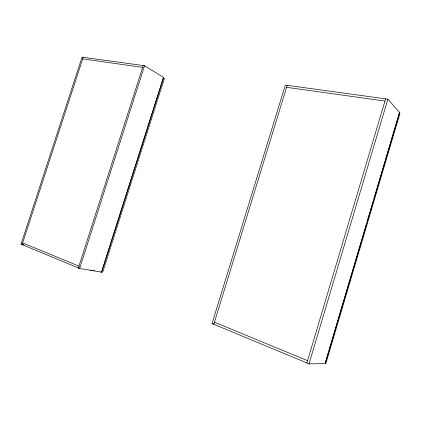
<?xml version="1.0" encoding="UTF-8"?>
<svg xmlns="http://www.w3.org/2000/svg" width="421" height="421" viewBox="0 0 421 421"><rect width="100%" height="100%" fill="white"/><g stroke="black" fill="none" stroke-linecap="round" stroke-linejoin="round"><path stroke-width="0.63" d="M306.883 362.976L385.61 98.851M309.025 363.865L387.873 99.161L285.349 85.074L212.052 323.544L309.025 363.865L325.217 363.618L399.661 112.512L387.873 99.161M325.301 362.56L328.291 352.472M328.664 351.209L366.623 223.193M366.996 221.935L369.985 211.842M370.359 210.584L373.353 200.496M373.727 199.233L399.155 113.47M213.805 324.27L287.206 85.326M101.572 272.171L163.559 77.501L144.582 65.723L82.058 57.135L21.05 244.122L79.611 268.472L101.572 272.171L100.735 271.834M143.229 65.539L78.343 267.945L79.637 268.166M79.611 268.472L144.582 65.723M83.216 57.293L22.134 244.569L24.065 244.943M325.112 363.191L325.949 363.181L399.95 113.528L399.34 112.839M212.052 323.544L213.336 323.654M82.7 58.872L143.04 67.465M286.59 87.331L384.952 101.061M90.626 270.024L91.915 270.24M93.209 270.461L94.504 270.677M79.327 266.251L22.666 242.938M21.05 244.122L22.981 244.496M214.447 322.181L307.572 360.66M163.411 77.769L101.598 271.887L102.745 272.082L164.4 78.385L163.411 77.769"/></g></svg>
